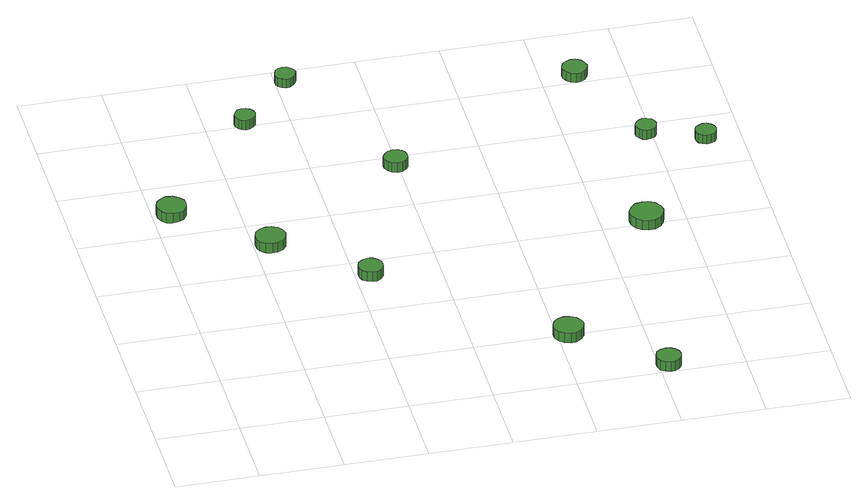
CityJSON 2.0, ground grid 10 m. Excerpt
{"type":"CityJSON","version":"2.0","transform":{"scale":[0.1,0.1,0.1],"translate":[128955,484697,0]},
"CityObjects":{
"tree1":{"type":"SolitaryVegetationObject","attributes":{"function":"something"},"geometry":[{"type":"MultiSurface","lod":"1","boundaries":[[[0,1,2,3,4,5,6,7,8,9,10,11,12,13,14]],[[15,16,17,18,19,20,21,22,23,24,25,26,27,28,29]],[[0,29,28,1]],[[1,28,27,2]],[[2,27,26,3]],[[3,26,25,4]],[[4,25,24,5]],[[5,24,23,6]],[[6,23,22,7]],[[7,22,21,8]],[[8,21,20,9]],[[9,20,19,10]],[[10,19,18,11]],[[11,18,17,12]],[[12,17,16,13]],[[13,16,15,14]],[[14,15,29,0]]]}]},
"tree2":{"type":"SolitaryVegetationObject","attributes":{"function":"something"},"geometry":[{"type":"MultiSurface","lod":"1","boundaries":[[[30,31,32,33,34,35,36,37,38,39,40,41,42,43,44]],[[45,46,47,48,49,50,51,52,53,54,55,56,57,58,59]],[[30,59,58,31]],[[31,58,57,32]],[[32,57,56,33]],[[33,56,55,34]],[[34,55,54,35]],[[35,54,53,36]],[[36,53,52,37]],[[37,52,51,38]],[[38,51,50,39]],[[39,50,49,40]],[[40,49,48,41]],[[41,48,47,42]],[[42,47,46,43]],[[43,46,45,44]],[[44,45,59,30]]]}]},
"tree3":{"type":"SolitaryVegetationObject","attributes":{"function":"something"},"geometry":[{"type":"MultiSurface","lod":"1","boundaries":[[[60,61,62,63,64,65,66,67,68,69,70,71,72,73,74]],[[75,76,77,78,79,80,81,82,83,84,85,86,87,88,89]],[[60,89,88,61]],[[61,88,87,62]],[[62,87,86,63]],[[63,86,85,64]],[[64,85,84,65]],[[65,84,83,66]],[[66,83,82,67]],[[67,82,81,68]],[[68,81,80,69]],[[69,80,79,70]],[[70,79,78,71]],[[71,78,77,72]],[[72,77,76,73]],[[73,76,75,74]],[[74,75,89,60]]]}]},
"tree4":{"type":"SolitaryVegetationObject","attributes":{"function":"something"},"geometry":[{"type":"MultiSurface","lod":"1","boundaries":[[[90,91,92,93,94,95,96,97,98,99,100,101,102,103,104]],[[105,106,107,108,109,110,111,112,113,114,115,116,117,118,119]],[[90,119,118,91]],[[91,118,117,92]],[[92,117,116,93]],[[93,116,115,94]],[[94,115,114,95]],[[95,114,113,96]],[[96,113,112,97]],[[97,112,111,98]],[[98,111,110,99]],[[99,110,109,100]],[[100,109,108,101]],[[101,108,107,102]],[[102,107,106,103]],[[103,106,105,104]],[[104,105,119,90]]]}]},
"tree5":{"type":"SolitaryVegetationObject","attributes":{"function":"something"},"geometry":[{"type":"MultiSurface","lod":"1","boundaries":[[[120,121,122,123,124,125,126,127,128,129,130,131,132,133,134]],[[135,136,137,138,139,140,141,142,143,144,145,146,147,148,149]],[[120,149,148,121]],[[121,148,147,122]],[[122,147,146,123]],[[123,146,145,124]],[[124,145,144,125]],[[125,144,143,126]],[[126,143,142,127]],[[127,142,141,128]],[[128,141,140,129]],[[129,140,139,130]],[[130,139,138,131]],[[131,138,137,132]],[[132,137,136,133]],[[133,136,135,134]],[[134,135,149,120]]]}]},
"tree6":{"type":"SolitaryVegetationObject","attributes":{"function":"something"},"geometry":[{"type":"MultiSurface","lod":"1","boundaries":[[[150,151,152,153,154,155,156,157,158,159,160,161,162,163,164]],[[165,166,167,168,169,170,171,172,173,174,175,176,177,178,179]],[[150,179,178,151]],[[151,178,177,152]],[[152,177,176,153]],[[153,176,175,154]],[[154,175,174,155]],[[155,174,173,156]],[[156,173,172,157]],[[157,172,171,158]],[[158,171,170,159]],[[159,170,169,160]],[[160,169,168,161]],[[161,168,167,162]],[[162,167,166,163]],[[163,166,165,164]],[[164,165,179,150]]]}]},
"tree7":{"type":"SolitaryVegetationObject","attributes":{"function":"something"},"geometry":[{"type":"MultiSurface","lod":"1","boundaries":[[[180,181,182,183,184,185,186,187,188,189,190,191,192,193,194]],[[195,196,197,198,199,200,201,202,203,204,205,206,207,208,209]],[[180,209,208,181]],[[181,208,207,182]],[[182,207,206,183]],[[183,206,205,184]],[[184,205,204,185]],[[185,204,203,186]],[[186,203,202,187]],[[187,202,201,188]],[[188,201,200,189]],[[189,200,199,190]],[[190,199,198,191]],[[191,198,197,192]],[[192,197,196,193]],[[193,196,195,194]],[[194,195,209,180]]]}]},
"tree8":{"type":"SolitaryVegetationObject","attributes":{"function":"something"},"geometry":[{"type":"MultiSurface","lod":"1","boundaries":[[[210,211,212,213,214,215,216,217,218,219,220,221,222,223,224]],[[225,226,227,228,229,230,231,232,233,234,235,236,237,238,239]],[[210,239,238,211]],[[211,238,237,212]],[[212,237,236,213]],[[213,236,235,214]],[[214,235,234,215]],[[215,234,233,216]],[[216,233,232,217]],[[217,232,231,218]],[[218,231,230,219]],[[219,230,229,220]],[[220,229,228,221]],[[221,228,227,222]],[[222,227,226,223]],[[223,226,225,224]],[[224,225,239,210]]]}]},
"tree9":{"type":"SolitaryVegetationObject","attributes":{"function":"something"},"geometry":[{"type":"MultiSurface","lod":"1","boundaries":[[[240,241,242,243,244,245,246,247,248,249,250,251,252,253,254]],[[255,256,257,258,259,260,261,262,263,264,265,266,267,268,269]],[[240,269,268,241]],[[241,268,267,242]],[[242,267,266,243]],[[243,266,265,244]],[[244,265,264,245]],[[245,264,263,246]],[[246,263,262,247]],[[247,262,261,248]],[[248,261,260,249]],[[249,260,259,250]],[[250,259,258,251]],[[251,258,257,252]],[[252,257,256,253]],[[253,256,255,254]],[[254,255,269,240]]]}]},
"tree10":{"type":"SolitaryVegetationObject","attributes":{"function":"something"},"geometry":[{"type":"MultiSurface","lod":"1","boundaries":[[[270,271,272,273,274,275,276,277,278,279,280,281,282,283,284]],[[285,286,287,288,289,290,291,292,293,294,295,296,297,298,299]],[[270,299,298,271]],[[271,298,297,272]],[[272,297,296,273]],[[273,296,295,274]],[[274,295,294,275]],[[275,294,293,276]],[[276,293,292,277]],[[277,292,291,278]],[[278,291,290,279]],[[279,290,289,280]],[[280,289,288,281]],[[281,288,287,282]],[[282,287,286,283]],[[283,286,285,284]],[[284,285,299,270]]]}]},
"tree11":{"type":"SolitaryVegetationObject","attributes":{"function":"something"},"geometry":[{"type":"MultiSurface","lod":"1","boundaries":[[[300,301,302,303,304,305,306,307,308,309,310,311,312,313,314]],[[315,316,317,318,319,320,321,322,323,324,325,326,327,328,329]],[[300,329,328,301]],[[301,328,327,302]],[[302,327,326,303]],[[303,326,325,304]],[[304,325,324,305]],[[305,324,323,306]],[[306,323,322,307]],[[307,322,321,308]],[[308,321,320,309]],[[309,320,319,310]],[[310,319,318,311]],[[311,318,317,312]],[[312,317,316,313]],[[313,316,315,314]],[[314,315,329,300]]]}]},
"tree12":{"type":"SolitaryVegetationObject","attributes":{"function":"something"},"geometry":[{"type":"MultiSurface","lod":"1","boundaries":[[[330,331,332,333,334,335,336,337,338,339,340,341,342,343,344]],[[345,346,347,348,349,350,351,352,353,354,355,356,357,358,359]],[[330,359,358,331]],[[331,358,357,332]],[[332,357,356,333]],[[333,356,355,334]],[[334,355,354,335]],[[335,354,353,336]],[[336,353,352,337]],[[337,352,351,338]],[[338,351,350,339]],[[339,350,349,340]],[[340,349,348,341]],[[341,348,347,342]],[[342,347,346,343]],[[343,346,345,344]],[[344,345,359,330]]]}]}
},
"vertices":[
[40,445,17],[39,452,17],[34,458,17],[28,462,17],[20,463,17],[13,460,17],[8,455,17],[5,449,17],[5,441,17],[8,434,17],[13,429,17],[20,427,17],[28,428,17],[34,431,17],[39,438,17],[39,438,4],[34,431,4],[28,428,4],[20,427,4],[13,429,4],[8,434,4],[5,441,4],[5,449,4],[8,455,4],[13,460,4],[20,463,4],[28,462,4],[34,458,4],[39,452,4],[40,445,4],
[138,359,17],[136,366,17],[132,372,17],[125,376,17],[118,376,17],[111,374,17],[105,369,17],[102,362,17],[102,355,17],[105,348,17],[111,343,17],[118,341,17],[125,342,17],[132,345,17],[136,351,17],[136,351,4],[132,345,4],[125,342,4],[118,341,4],[111,343,4],[105,348,4],[102,355,4],[102,362,4],[105,369,4],[111,374,4],[118,376,4],[125,376,4],[132,372,4],[136,366,4],[138,359,4],
[233,272,17],[232,278,17],[228,283,17],[223,287,17],[217,287,17],[211,285,17],[206,281,17],[204,276,17],[204,269,17],[206,264,17],[211,260,17],[217,258,17],[223,258,17],[228,261,17],[232,266,17],[232,266,4],[228,261,4],[223,258,4],[217,258,4],[211,260,4],[206,264,4],[204,269,4],[204,276,4],[206,281,4],[211,285,4],[217,287,4],[223,287,4],[228,283,4],[232,278,4],[233,272,4],
[158,599,22],[157,604,22],[154,608,22],[149,611,22],[144,611,22],[139,610,22],[136,606,22],[133,601,22],[133,596,22],[136,591,22],[139,588,22],[144,586,22],[149,587,22],[154,590,22],[157,594,22],[157,594,9],[154,590,9],[149,587,9],[144,586,9],[139,588,9],[136,591,9],[133,596,9],[133,601,9],[136,606,9],[139,610,9],[144,611,9],[149,611,9],[154,608,9],[157,604,9],[158,599,9],
[223,671,22],[221,676,22],[218,680,22],[214,683,22],[209,683,22],[204,682,22],[200,678,22],[198,673,22],[198,668,22],[200,663,22],[204,660,22],[209,658,22],[214,659,22],[218,662,22],[221,666,22],[221,666,10],[218,662,10],[214,659,10],[209,658,10],[204,660,10],[200,663,10],[198,668,10],[198,673,10],[200,678,10],[204,682,10],[209,683,10],[214,683,10],[218,680,10],[221,676,10],[223,671,10],
[308,470,26],[307,476,26],[304,480,26],[299,483,26],[293,484,26],[287,482,26],[283,478,26],[280,473,26],[280,467,26],[283,462,26],[287,458,26],[293,456,26],[299,457,26],[304,460,26],[307,464,26],[307,464,13],[304,460,13],[299,457,13],[293,456,13],[287,458,13],[283,462,13],[280,467,13],[280,473,13],[283,478,13],[287,482,13],[293,484,13],[299,483,13],[304,480,13],[307,476,13],[308,470,13],
[431,101,17],[429,108,17],[425,114,17],[418,118,17],[411,119,17],[404,117,17],[398,112,17],[395,105,17],[395,97,17],[398,91,17],[404,86,17],[411,83,17],[418,84,17],[425,88,17],[429,94,17],[429,94,4],[425,88,4],[418,84,4],[411,83,4],[404,86,4],[398,91,4],[395,97,4],[395,105,4],[398,112,4],[404,117,4],[411,119,4],[418,118,4],[425,114,4],[429,108,4],[431,101,4],
[526,15,17],[525,21,17],[521,26,17],[516,29,17],[510,30,17],[504,28,17],[499,24,17],[497,18,17],[497,12,17],[499,6,17],[504,2,17],[510,0,17],[516,1,17],[521,4,17],[525,9,17],[525,9,4],[521,4,4],[516,1,4],[510,0,4],[504,2,4],[499,6,4],[497,12,4],[497,18,4],[499,24,4],[504,28,4],[510,30,4],[516,29,4],[521,26,4],[525,21,4],[526,15,4],
[571,296,25],[569,304,25],[564,311,25],[557,315,25],[549,316,25],[541,314,25],[535,308,25],[531,300,25],[531,292,25],[535,284,25],[541,279,25],[549,276,25],[557,277,25],[564,281,25],[569,288,25],[569,288,12],[564,281,12],[557,277,12],[549,276,12],[541,279,12],[535,284,12],[531,292,12],[531,300,12],[535,308,12],[541,314,12],[549,316,12],[557,315,12],[564,311,12],[569,304,12],[571,296,12],
[552,602,26],[550,608,26],[547,613,26],[541,617,26],[535,617,26],[529,615,26],[525,611,26],[522,605,26],[522,599,26],[525,594,26],[529,589,26],[535,587,26],[541,588,26],[547,591,26],[550,596,26],[550,596,14],[547,591,14],[541,588,14],[535,587,14],[529,589,14],[525,594,14],[522,599,14],[522,605,14],[525,611,14],[529,615,14],[535,617,14],[541,617,14],[547,613,14],[550,608,14],[552,602,14],
[603,470,25],[602,475,25],[599,479,25],[594,481,25],[589,482,25],[584,480,25],[581,477,25],[578,472,25],[578,467,25],[581,462,25],[584,459,25],[589,457,25],[594,458,25],[599,460,25],[602,465,25],[602,465,12],[599,460,12],[594,458,12],[589,457,12],[584,459,12],[581,462,12],[578,467,12],[578,472,12],[581,477,12],[584,480,12],[589,482,12],[594,481,12],[599,479,12],[602,475,12],[603,470,12],
[668,444,25],[667,449,25],[664,453,25],[659,456,25],[654,456,25],[649,454,25],[645,451,25],[643,446,25],[643,441,25],[645,436,25],[649,433,25],[654,431,25],[659,432,25],[664,434,25],[667,439,25],[667,439,13],[664,434,13],[659,432,13],[654,431,13],[649,433,13],[645,436,13],[643,441,13],[643,446,13],[645,451,13],[649,454,13],[654,456,13],[659,456,13],[664,453,13],[667,449,13],[668,444,13]
]}
